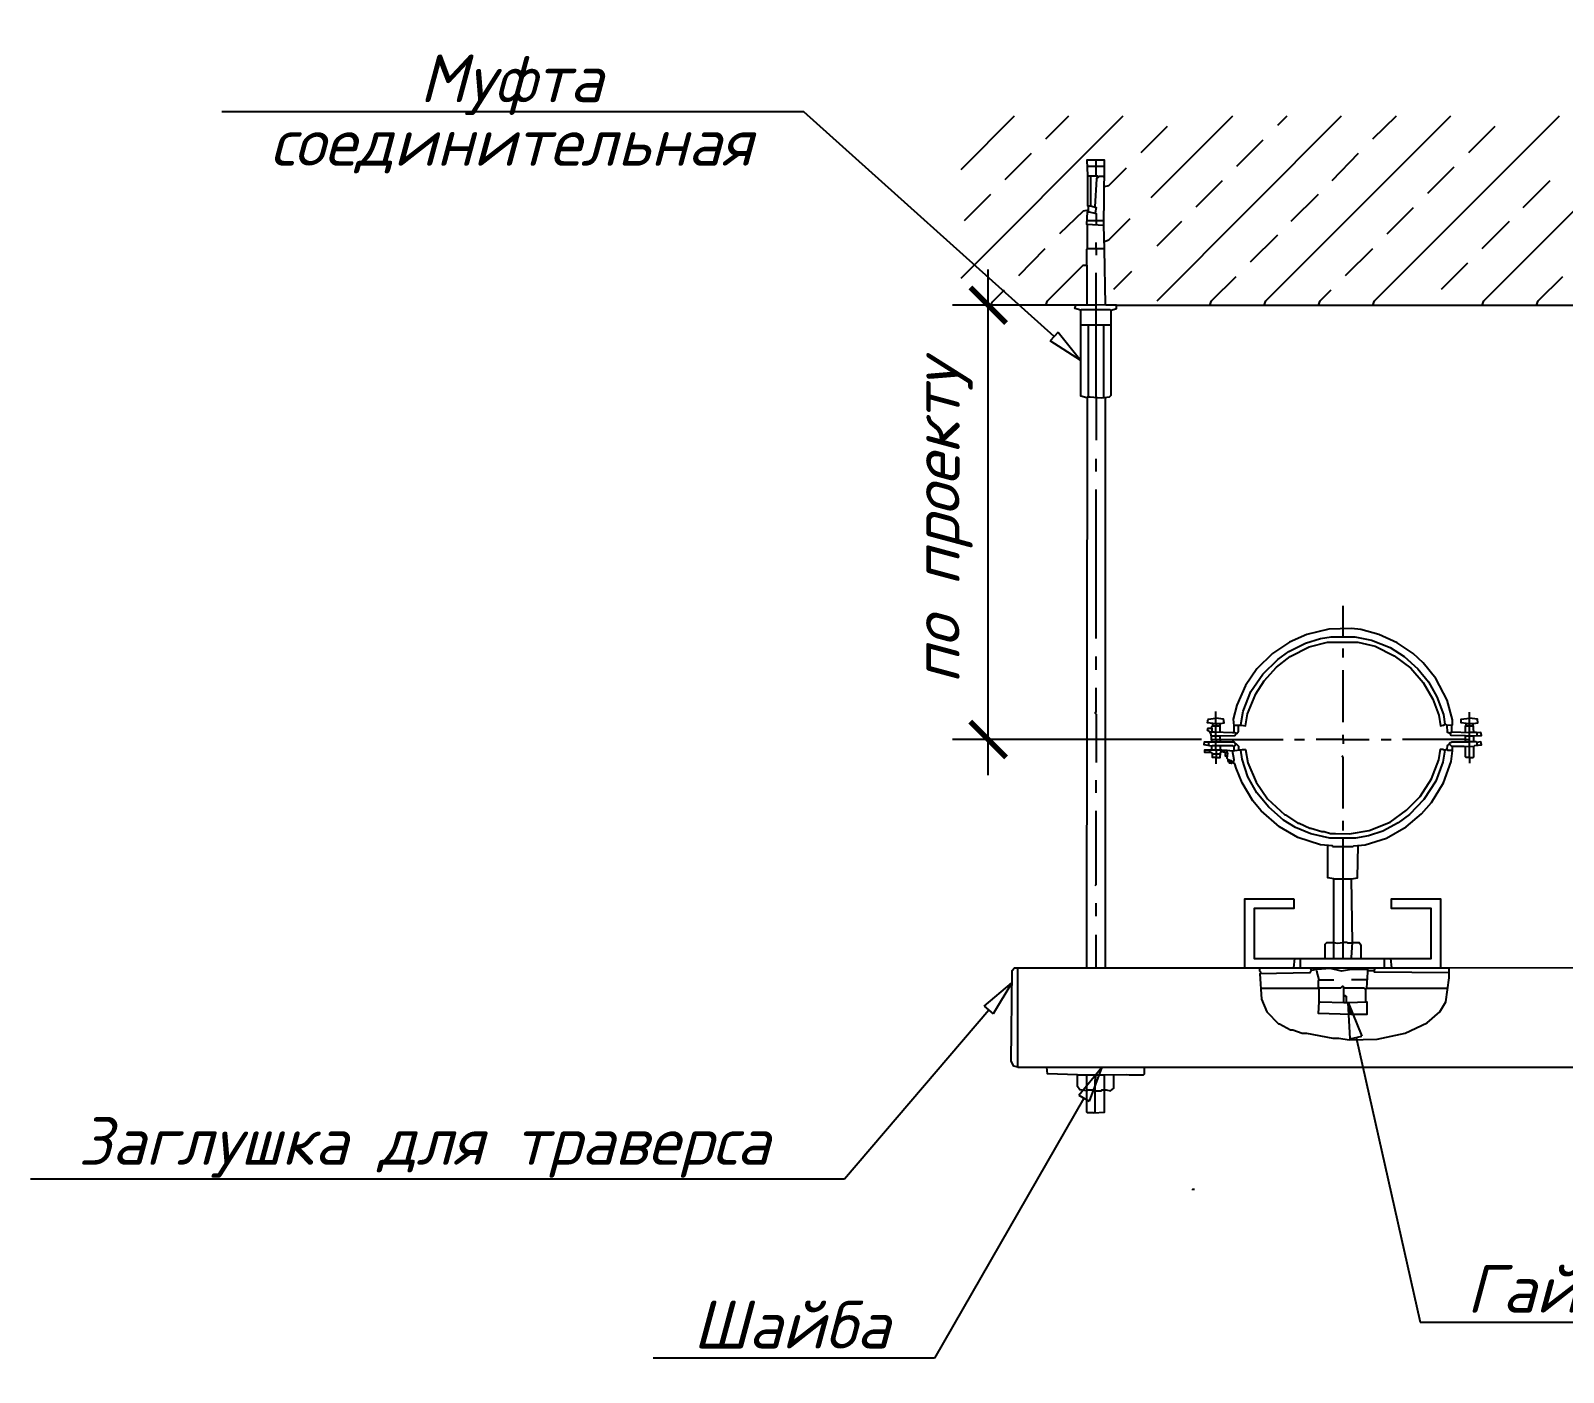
# Model space of a CAD drawing. Header units: millimetres. Extents: x -3689 to 2883575, y -702957 to -604547.
# Drawn here: x 2710470 to 2716896, y -696494 to -690867 of the extents above; entities that cross this region are included whole.
import ezdxf
from ezdxf import colors
from ezdxf.entities.mleader import LeaderData, LeaderLine
from ezdxf.math import Vec2, Vec3

# ---------------------------------------------------------------- set-up
doc = ezdxf.new("R2010")
doc.units = ezdxf.units.MM
doc.header["$PDMODE"] = 35
doc.layers.add('PFV', color=7, linetype='Continuous')
doc.layers.add('ВК-текст К1', color=7, linetype='Continuous', lineweight=25)
doc.layers.add('Размеры', color=82, linetype='Continuous', lineweight=9)
doc.styles.add('SPDS', font='isocpeui.ttf')
doc.dimstyles.new('м 100', dxfattribs={"dimscale": 100, "dimtxt": 2, "dimasz": 1.5, "dimexe": 1.5, "dimexo": 0.625, "dimtad": 1, "dimdec": 0, "dimrnd": 5, "dimtxsty": 'SPDS', "dimblk": 'ARCHTICK', "dimcen": 2.5, "dimdle": 1.5, "dimclrd": 256, "dimclre": 256, "dimclrt": 256, "dimadec": 0, "dimazin": 0, "dimtfac": 1, "dimtdec": 0, "dimtmove": 1, "dimatfit": 3, "dimldrblk": 'OPEN30', "dimfxl": 1, "dimarcsym": 0})

# ---------------------------------------------------------------- blocks, each defined once
blk = doc.blocks.new('_ARCHTICK')
at = {"color": 0, "linetype": 'ByBlock', "const_width": 0.15}
blk.add_lwpolyline([(-0.5, -0.5), (0.5, 0.5)], dxfattribs=at)
blk = doc.blocks.new('*D516')
at = {"layer": 'Defpoints', "color": 0, "transparency": 16777216}
for p in [(2714484.8, -692018.4), (2715000.8, -692018.4), (2715441.7, -693839.7)]:
    blk.add_point(p, dxfattribs=at)
at = {"layer": 'Размеры', "lineweight": -2, "transparency": 16777216}
for p, q in [((2714484.8, -693989.7), (2714484.8, -691868.4)), ((2714938.3, -692018.4), (2714334.8, -692018.4)), ((2715379.2, -693839.7), (2714334.8, -693839.7))]:
    blk.add_line(p, q, dxfattribs=at)
at = {"layer": 'Размеры', "lineweight": -2, "transparency": 16777216, "xscale": 150, "yscale": 150, "zscale": 150}
for p, rotation in [((2714484.8, -692018.4), 90), ((2714484.8, -693839.7), 270)]:
    blk.add_blockref('_ARCHTICK', p, dxfattribs=dict(at, rotation=rotation))
at = {"layer": 'Размеры', "transparency": 16777216, "insert": (2714292.3, -692929), "char_height": 200, "attachment_point": 5, "rotation": 90, "style": 'SPDS'}
blk.add_mtext('по проекту', dxfattribs=at)
blk = doc.blocks.new('_OPEN30')
at = {"color": 0, "linetype": 'ByBlock'}
for p, q in [((-1, 0.268), (0, 0)), ((0, 0), (-1, -0.268)), ((0, 0), (-1, 0))]:
    blk.add_line(p, q, dxfattribs=at)
blk = doc.blocks.new('_ClosedBlank')
at = {"color": 0, "linetype": 'ByBlock', "lineweight": -2}
for p, q in [((-1, 0.167), (0, 0)), ((-1, 0.167), (-1, -0.167)), ((0, 0), (-1, -0.167))]:
    blk.add_line(p, q, dxfattribs=at)

msp = doc.modelspace()

# ---------------------------------------------------------------- linework, layer by layer
msp.add_lwpolyline([(2715766.0085, -694507.6548), (2715766.0085, -694547.6548), (2715599.9557, -694547.6548), (2715599.9557, -694757.8659), (2716341.1461, -694757.8659), (2716341.1461, -694547.6548), (2716175.0933, -694547.6548), (2716175.0933, -694507.6548), (2716381.1461, -694507.6548), (2716381.1461, -694797.8659), (2715559.9557, -694797.8659), (2715559.9557, -694507.6548), (2715766.0085, -694507.6548)])
at = {"layer": 'PFV', "color": 0}
for points in [[(2715168.0594, -691566.4073, 0), (2715509.6964, -691224.7703, 0)], [(2715192.9704, -692000.5713, 0), (2715965.2124, -691224.7703, 0)], [(2715641.3694, -692018.3653, 0), (2715648.4864, -692000.5713, 0), (2716424.2874, -691224.7703, 0)], [(2715698.3094, -691263.9163, 0), (2715737.4544, -691224.7703, 0)], [(2716096.8854, -692018.3653, 0), (2716104.0024, -692000.5713, 0), (2716879.8034, -691224.7703, 0)], [(2716096.8854, -691320.8563, 0), (2716196.5294, -691224.7703, 0)], [(2716555.9604, -692018.3653, 0), (2716563.0774, -692000.5713, 0), (2717338.8784, -691224.7703, 0)], [(2715125.3554, -691377.7953, 0), (2715235.6754, -691267.4753, 0)], [(2715527.4904, -691434.7353, 0), (2715637.8104, -691324.4153, 0)], [(2716499.0204, -691377.7953, 0), (2716609.3414, -691267.4753, 0)], [(2715926.0674, -691495.2333, 0), (2716036.3874, -691381.3543, 0)], [(2714936.7434, -691477.4393, 0), (2714936.7434, -691406.2653, 0)], [(2714936.7434, -691434.7353, 0), (2714972.3304, -691434.7353, 0)], [(2714972.3304, -691520.1443, 0), (2714990.1234, -691516.5853, 0), (2715064.8574, -691441.8523, 0)], [(2716328.2024, -691548.6143, 0), (2716438.5224, -691438.2943, 0)], [(2714915.3904, -691601.9953, 0), (2714915.3904, -691477.4393, 0)], [(2714943.8604, -691480.9983, 0), (2714947.4194, -691480.9983, 0), (2714950.9784, -691477.4393, 0), (2714965.2124, -691477.4393, 0), (2714968.7714, -691480.9983, 0), (2714968.7714, -691477.4393, 0)], [(2715356.6724, -691605.5533, 0), (2715466.9924, -691495.2333, 0)], [(2716726.7784, -691609.1123, 0), (2716840.6574, -691495.2333, 0)], [(2715755.2484, -691666.0523, 0), (2715869.1274, -691552.1733, 0)], [(2716157.3834, -691719.4323, 0), (2716267.7044, -691609.1123, 0)], [(2714936.7434, -691662.4933, 0), (2714972.3304, -691662.4933, 0)], [(2714972.3304, -691751.4613, 0), (2714990.1234, -691744.3433, 0), (2715079.0914, -691655.3753, 0)], [(2715192.9704, -691769.2543, 0), (2715296.1734, -691666.0523, 0)], [(2716555.9604, -691779.9313, 0), (2716669.8394, -691666.0523, 0)], [(2714936.7434, -691779.9313, 0), (2714936.7434, -691755.0193, 0)], [(2714936.7434, -691779.9313, 0), (2714936.7434, -691808.4003, 0)], [(2715584.4304, -691836.8703, 0), (2715698.3094, -691722.9913, 0)], [(2715983.0064, -691893.8103, 0), (2716096.8854, -691779.9313, 0)], [(2716385.1414, -691950.7493, 0), (2716495.4624, -691840.4293, 0)], [(2714936.7434, -692018.3653, 0), (2714936.7434, -691883.1333, 0)], [(2715011.4764, -691950.7493, 0), (2715086.2094, -691876.0163, 0)], [(2715413.6114, -692018.3653, 0), (2715420.7284, -692000.5713, 0), (2715523.9314, -691897.3683, 0)], [(2716783.7184, -692018.3653, 0), (2716790.8354, -692000.5713, 0), (2716894.0384, -691897.3683, 0)], [(2715869.1274, -692018.3653, 0), (2715876.2444, -692000.5713, 0), (2715922.5084, -691954.3083, 0)], [(2714936.7434, -692036.1583, 0), (2714936.7434, -692018.3653, 0)], [(2714936.7434, -692096.6573, 0), (2714936.7434, -692036.1583, 0)], [(2715022.1524, -692018.3653, 0), (2714979.4474, -692018.3653, 0), (2714975.8894, -692014.8063, 0)], [(2714936.7434, -692406.2653, 0), (2714936.7434, -692096.6573, 0)], [(2714968.7714, -692402.7063, 0), (2714968.7714, -692100.2153, 0)], [(2714997.2414, -692100.2153, 0), (2715000.8004, -692096.6573, 0)], [(2714936.7434, -692406.2653, 0), (2714936.7434, -692584.2013, 0)], [(2714975.8894, -694797.0119, 0), (2714975.8894, -692406.2653, 0)], [(2714936.7434, -692715.8743, 0), (2714936.7434, -692662.4933, 0)], [(2714936.7434, -693103.7743, 0), (2714936.7434, -692790.6073, 0)], [(2714936.7434, -693028.3289, 0), (2714936.7434, -692974.9479, 0)], [(2714936.7434, -693416.2289, 0), (2714936.7434, -693103.0619, 0)], [(2715972.3304, -693373.8855, 0), (2715972.3304, -693279.2238, 0)], [(2715421.7965, -693849.6867, 0), (2715419.3052, -693817.3019, 0), (2715414.3233, -693807.3374, 0), (2715431.761, -693807.3374, 0), (2715508.985, -693809.8287, 0), (2715518.9495, -693809.8287, 0), (2715526.4227, -693814.8113, 0), (2715533.8959, -693804.8468, 0), (2715533.8959, -693779.9352, 0), (2715546.3517, -693779.9352, 0), (2715563.7894, -693782.4265, 0), (2715571.2626, -693732.6047, 0), (2715606.138, -693647.9068, 0), (2715641.0134, -693593.1031, 0), (2715693.3265, -693535.8074, 0), (2715750.6222, -693490.9675, 0), (2715830.3375, -693451.1102, 0), (2715907.5615, -693431.1812, 0), (2716034.608, -693431.1812, 0), (2716106.8501, -693448.6189, 0), (2716186.5654, -693488.4762, 0), (2716256.3162, -693540.7893, 0), (2716308.6293, -693600.5763, 0), (2716348.4866, -693670.3271, 0), (2716373.3982, -693737.5866, 0), (2716380.8714, -693782.4265, 0), (2716393.3265, -693779.9352, 0), (2716400.8004, -693774.9533, 0), (2716405.7823, -693779.9352, 0), (2716430.6932, -693777.4446, 0), (2716430.6932, -693757.5156, 0), (2716408.2736, -693675.309, 0), (2716360.9424, -693583.1386, 0), (2716308.6293, -693518.3697, 0), (2716266.2807, -693478.5124, 0), (2716199.0205, -693433.6725, 0), (2716121.7965, -693398.7971, 0), (2716047.0631, -693378.8681, 0), (2716007.2058, -693373.8855, 0), (2715912.5441, -693376.3768, 0), (2715820.373, -693398.7971, 0), (2715748.1309, -693431.1812, 0), (2715675.8888, -693478.5124, 0), (2715611.1206, -693543.2806, 0), (2715563.7894, -693613.0314, 0), (2715526.4227, -693695.238, 0), (2715511.4763, -693755.0243, 0), (2715513.9676, -693782.4265, 0), (2715513.9676, -693807.3374, 0)], [(2715972.3304, -693408.7609, 0), (2715972.3304, -693373.8855, 0)], [(2715543.8604, -693777.4446, 0), (2715553.8249, -693720.1489, 0), (2715586.209, -693637.943, 0), (2715636.0315, -693565.7009, 0), (2715698.3091, -693503.4233, 0), (2715745.6396, -693471.0385, 0), (2715815.3911, -693436.1631, 0), (2715877.6687, -693416.2348, 0), (2715922.5079, -693408.7609, 0), (2716022.1522, -693408.7609, 0), (2716091.903, -693423.708, 0), (2716169.1277, -693453.6008, 0), (2716228.914, -693490.9675, 0), (2716286.209, -693543.2806, 0), (2716331.0489, -693598.085, 0), (2716365.9243, -693660.3626, 0), (2716393.3265, -693735.096, 0), (2716398.3091, -693774.9533, 0)], [(2714936.7434, -693547.9019, 0), (2714936.7434, -693490.9619, 0)], [(2715972.3304, -693495.9501, 0), (2715972.3304, -693458.5834, 0)], [(2715972.3304, -693767.4801, 0), (2715972.3304, -693548.2632, 0)], [(2714936.7434, -693725.8379, 0), (2714936.7434, -693622.6349, 0)], [(2714936.7434, -693725.8379, 0), (2714933.1844, -693725.8379, 0), (2714933.1844, -693729.3959, 0), (2714936.7434, -693732.9549, 0), (2714936.7434, -693935.8019, 0)], [(2715426.7784, -693772.462, 0), (2715404.3588, -693769.9714, 0), (2715406.8501, -693755.0243, 0), (2715439.2342, -693750.0424, 0)], [(2715426.7784, -693782.4265, 0), (2715426.7784, -693772.462, 0), (2715441.7255, -693772.462, 0)], [(2715439.2342, -693809.8287, 0), (2715439.2342, -693782.4265, 0), (2715441.7255, -693779.9352, 0), (2715441.7255, -693772.462, 0), (2715439.2342, -693769.9714, 0), (2715439.2342, -693722.6402, 0)], [(2715456.6719, -693809.8287, 0), (2715456.6719, -693772.462, 0), (2715474.1096, -693769.9714, 0), (2715471.6183, -693755.0243, 0), (2715439.2342, -693750.0424, 0)], [(2715441.7255, -693772.462, 0), (2715456.6719, -693772.462, 0)], [(2716487.9889, -693772.462, 0), (2716468.0599, -693769.9714, 0), (2716468.0599, -693755.0243, 0), (2716502.9353, -693750.0424, 0)], [(2716485.4976, -693809.8287, 0), (2716485.4976, -693782.4265, 0), (2716487.9889, -693779.9352, 0), (2716487.9889, -693772.462, 0), (2716502.9353, -693772.462, 0)], [(2716502.9353, -693869.615, 0), (2716502.9353, -693725.1315, 0)], [(2716520.373, -693809.8287, 0), (2716517.8817, -693772.462, 0), (2716537.8107, -693769.9714, 0), (2716535.3194, -693755.0243, 0), (2716502.9353, -693750.0424, 0)], [(2716502.9353, -693772.462, 0), (2716517.8817, -693772.462, 0)], [(2715414.3233, -693807.3374, 0), (2715404.3588, -693802.3555, 0), (2715406.8501, -693792.391, 0), (2715421.7965, -693792.391, 0), (2715421.7965, -693804.8468, 0)], [(2715421.7965, -693792.391, 0), (2715421.7965, -693784.9178, 0), (2715424.2878, -693782.4265, 0), (2715439.2342, -693782.4265, 0)], [(2715421.7965, -693824.7751, 0), (2715439.2342, -693824.7751, 0)], [(2715439.2342, -693782.4265, 0), (2715456.6719, -693782.4265, 0)], [(2715439.2342, -693849.6867, 0), (2715441.7255, -693847.1954, 0), (2715441.7255, -693839.7222, 0), (2715439.2342, -693837.2309, 0), (2715439.2342, -693809.8287, 0)], [(2715439.2342, -693824.7751, 0), (2715456.6719, -693824.7751, 0)], [(2715459.1632, -693849.6867, 0), (2715456.6719, -693824.7751, 0), (2715518.9495, -693822.2845, 0), (2715523.9314, -693814.8113, 0)], [(2715513.9676, -693807.3374, 0), (2715516.4582, -693809.8287, 0)], [(2715516.4582, -693782.4265, 0), (2715518.9495, -693779.9352, 0), (2715533.8959, -693779.9352, 0)], [(2715523.9314, -693814.8113, 0), (2715521.4408, -693812.32, 0)], [(2715543.8604, -693777.4446, 0), (2715543.8604, -693779.9352, 0)], [(2715972.3304, -693839.7222, 0), (2715972.3304, -693819.7932, 0)], [(2716398.3091, -693774.9533, 0), (2716400.8004, -693777.4446, 0)], [(2716420.7287, -693814.8113, 0), (2716410.7642, -693809.8287, 0), (2716408.2736, -693779.9352, 0)], [(2716420.7287, -693814.8113, 0), (2716418.2381, -693812.32, 0), (2716420.7287, -693809.8287, 0), (2716423.22, -693809.8287, 0)], [(2716485.4976, -693824.7751, 0), (2716425.7113, -693822.2845, 0), (2716420.7287, -693814.8113, 0), (2716430.6932, -693807.3374, 0), (2716502.9353, -693809.8287, 0)], [(2716428.2019, -693807.3374, 0), (2716428.2019, -693779.9352, 0)], [(2716485.4976, -693849.6867, 0), (2716485.4976, -693824.7751, 0), (2716502.9353, -693824.7751, 0)], [(2716487.9889, -693782.4265, 0), (2716502.9353, -693782.4265, 0)], [(2716502.9353, -693782.4265, 0), (2716517.8817, -693782.4265, 0)], [(2716532.8288, -693812.32, 0), (2716530.3375, -693809.8287, 0), (2716502.9353, -693809.8287, 0)], [(2716502.9353, -693824.7751, 0), (2716520.373, -693824.7751, 0)], [(2716520.373, -693849.6867, 0), (2716520.373, -693824.7751, 0), (2716552.7571, -693822.2845, 0), (2716550.2665, -693809.8287, 0), (2716532.8288, -693812.32, 0), (2716532.8288, -693824.7751, 0)], [(2715421.7965, -693867.1244, 0), (2715389.4124, -693862.1418, 0), (2715391.903, -693849.6867, 0), (2715516.4582, -693849.6867, 0), (2715521.4408, -693857.1599, 0)], [(2715439.2342, -693914.4549, 0), (2715456.6719, -693914.4549, 0), (2715459.1632, -693897.0172, 0), (2715464.1451, -693884.5621, 0), (2715391.903, -693884.5621, 0), (2715391.903, -693892.0353, 0), (2715416.8146, -693892.0353, 0), (2715426.7784, -693899.5085, 0), (2715456.6719, -693899.5085, 0)], [(2715409.3407, -693864.6331, 0), (2715409.3407, -693849.6867, 0)], [(2715414.3233, -693889.544, 0), (2715414.3233, -693887.0527, 0), (2715416.8146, -693884.5621, 0), (2715414.3233, -693884.5621, 0)], [(2715421.7965, -693839.7222, 0), (2715441.7255, -693839.7222, 0)], [(2715421.7965, -693882.0708, 0), (2715421.7965, -693867.1244, 0), (2715424.2878, -693864.6331, 0), (2715454.1806, -693864.6331, 0), (2715456.6719, -693867.1244, 0), (2715456.6719, -693882.0708, 0)], [(2715439.2342, -693914.4549, 0), (2715424.2878, -693914.4549, 0), (2715424.2878, -693899.5085, 0)], [(2715439.2342, -693864.6331, 0), (2715439.2342, -693849.6867, 0)], [(2715439.2342, -693882.0708, 0), (2715439.2342, -693864.6331, 0)], [(2715439.2342, -693914.4549, 0), (2715441.7255, -693911.9643, 0), (2715441.7255, -693899.5085, 0)], [(2715441.7255, -693839.7222, 0), (2715459.1632, -693839.7222, 0)], [(2715441.7255, -693899.5085, 0), (2715441.7255, -693882.0708, 0)], [(2715456.6719, -693867.1244, 0), (2715459.1632, -693864.6331, 0), (2715508.985, -693864.6331, 0), (2715511.4763, -693867.1244, 0), (2715513.9676, -693867.1244, 0)], [(2715459.1632, -693839.7222, 0), (2715511.4763, -693839.7222, 0)], [(2715464.1451, -693884.5621, 0), (2715469.1277, -693884.5621, 0)], [(2715464.1451, -693889.544, 0), (2715469.1277, -693889.544, 0)], [(2715927.4905, -694288.1205, 0), (2715927.4905, -694285.6292, 0), (2715877.6687, -694280.6473, 0), (2715783.0063, -694250.7538, 0), (2715705.7823, -694205.9139, 0), (2715628.5583, -694138.6544, 0), (2715593.6829, -694096.3058, 0), (2715548.843, -694021.5724, 0), (2715523.9314, -693959.2948, 0), (2715518.9495, -693941.8571, 0), (2715504.0031, -693934.3839, 0), (2715504.0031, -693929.402, 0), (2715494.0386, -693926.9107, 0), (2715486.5654, -693919.4375, 0), (2715489.056, -693897.0172, 0), (2715471.6183, -693892.0353, 0), (2715469.1277, -693884.5621, 0), (2715486.5654, -693884.5621, 0), (2715508.985, -693887.0527, 0), (2715548.843, -693882.0708, 0), (2715563.7894, -693882.0708, 0), (2715573.7539, -693936.8752, 0), (2715608.6293, -694019.0818, 0), (2715655.9605, -694088.8326, 0), (2715728.2019, -694156.0921, 0), (2715730.6932, -694156.0921, 0), (2715783.0063, -694190.9675, 0), (2715787.9889, -694190.9675, 0), (2715832.8288, -694210.8965, 0), (2715837.8107, -694210.8965, 0), (2715882.6506, -694225.8429, 0), (2715892.6151, -694225.8429, 0), (2715920.0173, -694233.3161, 0), (2715939.9463, -694233.3161, 0), (2715999.7326, -694235.8074, 0), (2716081.9385, -694220.861, 0), (2716169.1277, -694185.9856, 0), (2716238.8785, -694136.1631, 0), (2716296.1735, -694078.8681, 0), (2716343.5047, -694004.1347, 0), (2716373.3982, -693924.4194, 0), (2716380.8714, -693879.5795, 0), (2716390.8359, -693879.5795, 0), (2716398.3091, -693884.5621, 0), (2716390.8359, -693934.3839, 0), (2716360.9424, -694014.0992, 0), (2716311.1206, -694091.3232, 0), (2716251.3336, -694153.6008, 0), (2716204.0031, -694188.4762, 0), (2716139.2342, -694223.3516, 0), (2716079.4479, -694243.2806, 0), (2716024.6435, -694253.2451, 0), (2715917.526, -694253.2451, 0), (2715837.8107, -694235.8074, 0), (2715773.0418, -694208.4052, 0), (2715723.22, -694178.5124, 0), (2715660.9424, -694123.708, 0), (2715611.1206, -694063.921, 0), (2715573.7539, -693996.6615, 0), (2715548.843, -693921.9281, 0), (2715543.8604, -693884.5621, 0)], [(2715479.0922, -693897.0172, 0), (2715479.0922, -693894.5266, 0), (2715481.5828, -693892.0353, 0), (2715486.5654, -693892.0353, 0), (2715486.5654, -693887.0527, 0)], [(2715486.5654, -693911.9643, 0), (2715484.0741, -693911.9643, 0), (2715481.5828, -693909.473, 0), (2715479.0922, -693909.473, 0), (2715479.0922, -693897.0172, 0)], [(2715484.0741, -693897.0172, 0), (2715484.0741, -693892.0353, 0)], [(2715508.985, -693887.0527, 0), (2715508.985, -693884.5621, 0)], [(2715511.4763, -693936.8752, 0), (2715516.4582, -693924.4194, 0), (2715508.985, -693887.0527, 0)], [(2715511.4763, -693849.6867, 0), (2715511.4763, -693839.7222, 0), (2715720.7287, -693839.7222, 0)], [(2715516.4582, -693884.5621, 0), (2715516.4582, -693867.1244, 0), (2715523.9314, -693857.1599, 0), (2715533.8959, -693867.1244, 0), (2715533.8959, -693884.5621, 0)], [(2715518.9495, -693862.1418, 0), (2715521.4408, -693862.1418, 0), (2715523.9314, -693859.6505, 0), (2715521.4408, -693857.1599, 0)], [(2715768.0599, -693839.7222, 0), (2715810.4085, -693839.7222, 0)], [(2715972.3304, -693839.7222, 0), (2715860.231, -693839.7222, 0)], [(2715972.3304, -693839.7222, 0), (2716081.9385, -693839.7222, 0)], [(2715972.3304, -693839.7222, 0), (2715972.3304, -693857.1599, 0)], [(2716017.1094, -694288.1242, 0), (2716017.1703, -694285.6292, 0), (2716064.5008, -694280.6473, 0), (2716154.1806, -694253.2451, 0), (2716236.3872, -694205.9139, 0), (2716301.1561, -694151.1102, 0), (2716343.5047, -694103.779, 0), (2716393.3265, -694021.5724, 0), (2716425.7113, -693931.8926, 0), (2716430.6932, -693887.0527, 0), (2716430.6932, -693867.1244, 0), (2716480.5157, -693867.1244, 0), (2716520.373, -693869.615, 0), (2716525.3549, -693864.6331, 0), (2716552.7571, -693862.1418, 0), (2716550.2665, -693849.6867, 0), (2716532.8288, -693852.1773, 0), (2716532.8288, -693864.6331, 0)], [(2716131.761, -693839.7222, 0), (2716174.1096, -693839.7222, 0)], [(2716485.4976, -693839.7222, 0), (2716221.4408, -693839.7222, 0)], [(2716398.3091, -693884.5621, 0), (2716395.8178, -693884.5621, 0)], [(2716398.3091, -693884.5621, 0), (2716400.8004, -693884.5621, 0), (2716403.291, -693882.0708, 0), (2716408.2736, -693882.0708, 0), (2716410.7642, -693884.5621, 0), (2716428.2019, -693884.5621, 0)], [(2716408.2736, -693882.0708, 0), (2716410.7642, -693864.6331, 0), (2716418.2381, -693859.6505, 0), (2716428.2019, -693869.615, 0)], [(2716408.2736, -693882.0708, 0), (2716408.2736, -693884.5621, 0)], [(2716418.2381, -693859.6505, 0), (2716418.2381, -693854.6686, 0), (2716420.7287, -693852.1773, 0), (2716425.7113, -693852.1773, 0), (2716428.2019, -693849.6867, 0), (2716502.9353, -693849.6867, 0)], [(2716418.2381, -693859.6505, 0), (2716418.2381, -693862.1418, 0)], [(2716485.4976, -693839.7222, 0), (2716502.9353, -693839.7222, 0)], [(2716502.9353, -693914.4549, 0), (2716487.9889, -693914.4549, 0), (2716485.4976, -693911.9643, 0), (2716485.4976, -693869.615, 0)], [(2716532.8288, -693852.1773, 0), (2716530.3375, -693849.6867, 0), (2716502.9353, -693849.6867, 0)], [(2716502.9353, -693914.4549, 0), (2716502.9353, -693869.615, 0)], [(2716502.9353, -693914.4549, 0), (2716517.8817, -693914.4549, 0), (2716520.373, -693911.9643, 0), (2716520.373, -693869.615, 0)], [(2715439.2342, -693914.4549, 0), (2715439.2342, -693941.8571, 0)], [(2715441.7255, -693914.4549, 0), (2715439.2342, -693914.4549, 0)], [(2715486.5654, -693911.9643, 0), (2715484.0741, -693909.473, 0)], [(2715496.5299, -693934.3839, 0), (2715494.0386, -693934.3839, 0), (2715491.5473, -693931.8926, 0), (2715491.5473, -693929.402, 0), (2715489.056, -693926.9107, 0), (2715489.056, -693929.402, 0), (2715491.5473, -693929.402, 0)], [(2715496.5299, -693934.3839, 0), (2715494.0386, -693931.8926, 0), (2715491.5473, -693929.402, 0)], [(2715496.5299, -693929.402, 0), (2715496.5299, -693926.9107, 0), (2715494.0386, -693926.9107, 0)], [(2715501.5118, -693939.3665, 0), (2715496.5299, -693939.3665, 0), (2715496.5299, -693934.3839, 0), (2715499.0205, -693931.8926, 0), (2715499.0205, -693929.402, 0)], [(2715501.5118, -693939.3665, 0), (2715501.5118, -693936.8752, 0), (2715504.0031, -693939.3665, 0), (2715506.4937, -693939.3665, 0), (2715506.4937, -693936.8752, 0)], [(2715506.4937, -693936.8752, 0), (2715506.4937, -693934.3839, 0), (2715504.0031, -693934.3839, 0)], [(2715972.3304, -694128.6899, 0), (2715972.3304, -693914.4549, 0), (2715969.8391, -693911.9643, 0), (2715969.8391, -693909.473, 0), (2715972.3304, -693906.9817, 0)], [(2716502.9353, -693914.4549, 0), (2716502.9353, -693939.3665, 0)], [(2714936.7434, -694063.9159, 0), (2714936.7434, -694010.5349, 0)], [(2714933.1844, -694451.8159, 0), (2714936.7434, -694448.2579, 0), (2714936.7434, -694138.6489, 0)], [(2715972.3304, -694220.861, 0), (2715972.3304, -694181.003, 0)], [(2715933.1844, -694423.3469, 0), (2715908.2734, -694419.7879, 0), (2715908.2734, -694279.8797, 0)], [(2715972.3304, -694757.8659, 0), (2715972.3304, -694256.0869, 0)], [(2716011.4764, -694690.2509, 0), (2716007.9174, -694423.3469, 0), (2716032.8284, -694419.7879, 0), (2716036.1485, -694283.6725, 0)], [(2715927.4905, -694288.1205, 0), (2715972.3304, -694288.1205, 0)], [(2715972.3304, -694288.1205, 0), (2716014.679, -694288.1205, 0)], [(2715933.1844, -694690.2509, 0), (2715933.1844, -694423.3469, 0), (2715972.3304, -694423.3469, 0)], [(2715972.3304, -694423.3469, 0), (2716007.9174, -694423.3469, 0)], [(2714936.7434, -694579.9299, 0), (2714936.7434, -694526.5489, 0)], [(2714936.7434, -694797.0119, 0), (2714936.7434, -694658.2219, 0)], [(2715897.5974, -694754.3069, 0), (2715897.5974, -694697.3679, 0), (2715904.7144, -694690.2509, 0), (2715933.1844, -694690.2509, 0), (2715947.4194, -694693.8089, 0), (2715972.3304, -694690.2509, 0)], [(2715933.1844, -694754.3069, 0), (2715933.1844, -694690.2509, 0)], [(2716007.9174, -694693.8089, 0), (2715993.6824, -694693.8089, 0), (2715990.1234, -694690.2509, 0), (2715972.3304, -694690.2509, 0)], [(2716007.9174, -694754.3069, 0), (2716011.4764, -694690.2509, 0), (2716039.9464, -694690.2509, 0), (2716047.0634, -694700.9269, 0), (2716047.0634, -694754.3069, 0)], [(2715627.1344, -694818.3639, 0), (2715627.1344, -694814.8059, 0), (2715623.5754, -694811.2469, 0), (2715623.5754, -694797.0119, 0)], [(2715765.9244, -694797.0119, 0), (2715769.4834, -694757.8659, 0), (2716171.6184, -694757.8659, 0), (2716175.1774, -694797.0119, 0)], [(2715794.3944, -694797.0119, 0), (2715794.3944, -694757.8659, 0)], [(2716071.9744, -694882.4209, 0), (2716075.5334, -694814.8059, 0), (2716075.5334, -694804.1299, 0), (2716007.9174, -694804.1299, 0), (2715965.2124, -694811.2469, 0), (2715918.9494, -694800.5709, 0), (2715862.0104, -694804.1299, 0), (2715840.6574, -694807.6879, 0)], [(2716417.1704, -694818.3639, 0), (2716104.0024, -694814.8059, 0), (2716104.0024, -694804.1299, 0), (2716111.1204, -694797.0119, 0), (2716417.1704, -694797.0119, 0)], [(2716146.7074, -694797.0119, 0), (2716146.7074, -694757.8659, 0)], [(2715840.6574, -694807.6879, 0), (2715837.0994, -694804.1299, 0)], [(2715872.6864, -694846.8339, 0), (2715862.0104, -694811.2469, 0), (2715862.0104, -694814.8059, 0)], [(2715872.6864, -694846.8339, 0), (2715869.1274, -694843.2749, 0)], [(2715872.6864, -694939.3609, 0), (2715872.6864, -694882.4209, 0), (2715869.1274, -694878.8629, 0), (2715869.1274, -694850.3929, 0), (2715872.6864, -694846.8339, 0), (2715933.1844, -694846.8339, 0)], [(2716071.9744, -694846.8339, 0), (2716007.9174, -694846.8339, 0)], [(2716079.0914, -694807.6879, 0), (2716100.4444, -694807.6879, 0)], [(2716100.4444, -694807.6879, 0), (2716104.0024, -694811.2469, 0)], [(2715627.1344, -694882.4209, 0), (2715872.6864, -694882.4209, 0)], [(2715975.8894, -694882.4209, 0), (2715972.3304, -694878.8629, 0)], [(2716068.4154, -694885.9799, 0), (2716064.8574, -694885.9799, 0), (2716061.2984, -694882.4209, 0), (2715975.8894, -694882.4209, 0)], [(2716068.4154, -694885.9799, 0), (2716064.8574, -694882.4209, 0)], [(2715075.5334, -695213.3819, 0), (2715075.5334, -695213.3819, 0), (2715075.5334, -695213.3819, 0), (2715139.5904, -695213.3819, 0)], [(2715075.5334, -695213.3819, 0), (2715075.5334, -695213.3819, 0)], [(2715342.4374, -695729.3959, 0), (2715342.4374, -695725.8379, 0), (2715349.5544, -695725.8379, 0)]]:
    msp.add_polyline3d(points, dxfattribs=at)

# ---------------------------------------------------------------- dimensions: what is measured, and where the dimension line sits
at = {"layer": 'Размеры'}
dim = msp.add_linear_dim(base=(2714484.7926, -692018.3653), p1=(2715441.7255, -693839.7222), p2=(2715000.7999, -692018.3653), angle=90, text='по проекту', dimstyle='м 100', dxfattribs=at)
dim.commit()
dim.dimension.update_dxf_attribs({"geometry": '*D516', "text_midpoint": (2714292.2926, -692929.0438)})

# ---------------------------------------------------------------- leaders
at = {"layer": 'ВК-текст К1'}
ml = msp.add_multileader_mtext('Standard', dxfattribs=at)
ml.set_content('Заглушка для траверса ', color=256, style='SPDS')
ml.set_leader_properties(color=256, linetype='ByLayer', lineweight=-1)
ml.set_arrow_properties(name='CLOSEDBLANK')
ml.build(insert=Vec2(0, 0))
ml.multileader.update_dxf_attribs({"text_left_attachment_type": 6, "text_right_attachment_type": 6, "dogleg_length": 150, "arrow_head_size": 150})
ctx = ml.context
ctx.base_point, ctx.char_height, ctx.arrow_head_size, ctx.landing_gap_size, ctx.plane_origin = Vec3(2710506.1555, -695683.1482), 200, 150, 50, Vec3(2702751.8841, -692698.7111)
ctx.left_attachment, ctx.right_attachment, ctx.text_align_type = 6, 6, 1
notes = []
notes.append((ctx, [(1, (1, 1, 0), (2713882.3676, -695683.1482), (-1, 0), 150, [(0, [(2714583.9388, -694860.2868)], 0, [])])]))
ctx.mtext.insert, ctx.mtext.rotation, ctx.mtext.alignment, ctx.mtext.line_spacing_factor, ctx.mtext.line_spacing_style, ctx.mtext.flow_direction = Vec3(2712119.2616, -695423.1482), 6.283185307, 2, 0.8, 2, 5
ctx.mtext.has_bg_fill, ctx.mtext.bg_color, ctx.mtext.bg_scale_factor, ctx.mtext.bg_transparency, ctx.mtext.use_window_bg_color = 1, -1027028792, 1.5, 0, 1
ml = msp.add_multileader_mtext('Standard', dxfattribs=at)
ml.set_content('Гайка', color=256, style='SPDS')
ml.set_leader_properties(color=256, linetype='ByLayer', lineweight=-1)
ml.set_arrow_properties(name='CLOSEDBLANK')
ml.build(insert=Vec2(0, 0))
ml.multileader.update_dxf_attribs({"text_left_attachment_type": 6, "text_right_attachment_type": 6, "dogleg_length": 150, "arrow_head_size": 150})
ctx = ml.context
ctx.base_point, ctx.char_height, ctx.arrow_head_size, ctx.landing_gap_size, ctx.plane_origin = Vec3(2716445.271, -696283.2608), 200, 150, 50, Vec3(2697345.9897, -694735.4818)
ctx.left_attachment, ctx.right_attachment, ctx.text_align_type = 6, 6, 1
notes.append((ctx, [(0, (1, 1, 0), (2716295.271, -696283.2608), (1, 0), 150, [(0, [(2715993.6824, -694942.9199)], 0, [])])]))
ctx.mtext.insert, ctx.mtext.rotation, ctx.mtext.alignment, ctx.mtext.line_spacing_factor, ctx.mtext.line_spacing_style, ctx.mtext.flow_direction = Vec3(2716863.9074, -696043.2608), 6.283185307, 2, 0.8, 2, 5
ctx.mtext.has_bg_fill, ctx.mtext.bg_color, ctx.mtext.bg_scale_factor, ctx.mtext.bg_transparency, ctx.mtext.use_window_bg_color = 1, -1027028792, 1.5, 0, 1
for ctx, leaders in notes:
    for number, flags, end, landing, length, lines in leaders:
        leader = LeaderData()
        leader.index, (leader.has_last_leader_line, leader.has_dogleg_vector, leader.attachment_direction) = number, flags
        leader.last_leader_point, leader.dogleg_vector, leader.dogleg_length = Vec3(end), Vec3(landing), length
        for number, points, colour, breaks in lines:
            line = LeaderLine()
            line.index, line.vertices, line.color, line.breaks = number, Vec3.list(points), colors.encode_raw_color(colour), breaks
            leader.lines.append(line)
        ctx.leaders.append(leader)

# ---------------------------------------------------------------- next in the draw order: linework, layer by layer
at = {"layer": 'PFV', "color": 0}
for points in [[(2715975.8894, -694939.3609, 0), (2715975.8894, -694878.8629, 0), (2715972.3304, -694875.3039, 0), (2715968.7714, -694875.3039, 0), (2715965.2124, -694878.8629, 0), (2715961.6544, -694882.4209, 0), (2715872.6864, -694882.4209, 0)], [(2715986.5654, -694939.3609, 0), (2715986.5654, -694918.0089, 0), (2715983.0064, -694914.4499, 0), (2715979.4474, -694914.4499, 0), (2715983.0064, -694918.0089, 0)], [(2716068.4154, -694939.3609, 0), (2716068.4154, -694885.9799, 0), (2716071.9744, -694882.4209, 0), (2716410.0524, -694882.4209, 0)], [(2716004.3584, -694992.7419, 0), (2715869.1274, -694989.1829, 0), (2715872.6864, -694939.3609, 0), (2715876.2444, -694939.3609, 0), (2715975.8894, -694942.9199, 0), (2715993.6824, -694942.9199, 0)], [(2716005.162, -694992.7419, 0), (2716004.3584, -694989.1829, 0), (2715993.6824, -694942.9199, 0), (2716071.9744, -694939.3609, 0), (2716071.9744, -694992.7419, 0), (2716007.9174, -694992.7419, 0)], [(2716007.9174, -694992.7419, 0), (2716004.3584, -694992.7419, 0)], [(2715075.5334, -695245.4109, 0), (2715136.0314, -695245.4109, 0), (2715139.5904, -695241.8519, 0), (2715139.5904, -695213.3819, 0), (2719171.6184, -695213.3819, 0)]]:
    msp.add_polyline3d(points, dxfattribs=at)

# ---------------------------------------------------------------- next in the draw order: leaders
at = {"layer": 'ВК-текст К1'}
ml = msp.add_multileader_mtext('Standard', dxfattribs=at)
ml.set_content('Муфта \\Pсоединительная', color=256, style='SPDS')
ml.set_leader_properties(color=256, linetype='ByLayer', lineweight=-1)
ml.set_arrow_properties(name='CLOSEDBLANK')
ml.build(insert=Vec2(0, 0))
ml.multileader.update_dxf_attribs({"text_left_attachment_type": 6, "text_right_attachment_type": 6, "dogleg_length": 150, "arrow_head_size": 150})
ctx = ml.context
ctx.base_point, ctx.char_height, ctx.arrow_head_size, ctx.landing_gap_size, ctx.plane_origin = Vec3(2711407.7937, -691206.9062), 200, 150, 50, Vec3(2694265.4261, -690534.5939)
ctx.left_attachment, ctx.right_attachment, ctx.text_align_type = 6, 6, 1
notes = []
notes.append((ctx, [(1, (1, 1, 0), (2713712.3391, -691206.9062), (-1, 0), 150, [(0, [(2714872.6864, -692249.6818)], 0, [])])]))
ctx.mtext.insert, ctx.mtext.rotation, ctx.mtext.alignment, ctx.mtext.line_spacing_factor, ctx.mtext.line_spacing_style, ctx.mtext.flow_direction = Vec3(2712485.0664, -690966.9062), 6.283185307, 2, 0.8, 2, 5
ctx.mtext.has_bg_fill, ctx.mtext.bg_color, ctx.mtext.bg_scale_factor, ctx.mtext.bg_transparency, ctx.mtext.use_window_bg_color = 1, -1027028792, 1.5, 0, 1
ml = msp.add_multileader_mtext('Standard', dxfattribs=at)
ml.set_content('Шайба ', color=256, style='SPDS')
ml.set_leader_properties(color=256, linetype='ByLayer', lineweight=-1)
ml.set_arrow_properties(name='CLOSEDBLANK')
ml.build(insert=Vec2(0, 0))
ml.multileader.update_dxf_attribs({"text_left_attachment_type": 6, "text_right_attachment_type": 6, "dogleg_length": 150, "arrow_head_size": 150})
ctx = ml.context
ctx.base_point, ctx.char_height, ctx.arrow_head_size, ctx.landing_gap_size, ctx.plane_origin = Vec3(2713210.0355, -696433.5736), 200, 150, 50, Vec3(2703128.7944, -693051.8063)
ctx.left_attachment, ctx.right_attachment, ctx.text_align_type = 6, 6, 1
notes.append((ctx, [(1, (1, 1, 0), (2714259.2779, -696433.5736), (-1, 0), 150, [(0, [(2714960.8491, -695213.3819)], 0, [])])]))
ctx.mtext.insert, ctx.mtext.rotation, ctx.mtext.alignment, ctx.mtext.line_spacing_factor, ctx.mtext.line_spacing_style, ctx.mtext.flow_direction = Vec3(2713659.6567, -696193.5736), 6.283185307, 2, 0.8, 2, 5
ctx.mtext.has_bg_fill, ctx.mtext.bg_color, ctx.mtext.bg_scale_factor, ctx.mtext.bg_transparency, ctx.mtext.use_window_bg_color = 1, -1027028792, 1.5, 0, 1
for ctx, leaders in notes:
    for number, flags, end, landing, length, lines in leaders:
        leader = LeaderData()
        leader.index, (leader.has_last_leader_line, leader.has_dogleg_vector, leader.attachment_direction) = number, flags
        leader.last_leader_point, leader.dogleg_vector, leader.dogleg_length = Vec3(end), Vec3(landing), length
        for number, points, colour, breaks in lines:
            line = LeaderLine()
            line.index, line.vertices, line.color, line.breaks = number, Vec3.list(points), colors.encode_raw_color(colour), breaks
            leader.lines.append(line)
        ctx.leaders.append(leader)

# ---------------------------------------------------------------- next in the draw order: linework, layer by layer
at = {"layer": 'PFV', "color": 0}
for points in [[(2714370.9064, -691904.4863, 0), (2715050.6224, -691224.7703, 0)], [(2714370.9064, -691448.9703, 0), (2714595.1064, -691224.7703, 0)], [(2714726.7784, -691320.8563, 0), (2714822.8644, -691224.7703, 0)], [(2714555.9604, -691491.6743, 0), (2714666.2804, -691381.3543, 0)], [(2714968.7714, -691683.8453, 0), (2714972.3304, -691434.7353, 0), (2714972.3304, -691409.8243, 0), (2714897.5974, -691409.8243, 0), (2714901.1554, -691473.8813, 0), (2714901.1554, -691484.5573, 0), (2714901.1554, -691601.9953, 0), (2714915.3904, -691601.9953, 0), (2714936.7434, -691609.1123, 0), (2714933.1844, -691630.4643, 0)], [(2714897.5974, -691434.7353, 0), (2714936.7434, -691434.7353, 0)], [(2714933.1844, -691605.5533, 0), (2714940.3014, -691488.1163, 0), (2714943.8604, -691477.4393, 0), (2714904.7144, -691477.4393, 0)], [(2714385.1414, -691662.4933, 0), (2714495.4624, -691552.1733, 0)], [(2714904.7144, -691619.7883, 0), (2714883.3624, -691623.3473, 0), (2714783.7184, -691719.4323, 0)], [(2714872.6864, -692039.7173, 0), (2714847.7754, -692032.6003, 0), (2714851.3334, -692018.3653, 0), (2714975.8894, -692014.8063, 0), (2714972.3304, -691783.4893, 0), (2714968.7714, -691683.8453, 0), (2714897.5974, -691680.2863, 0), (2714901.1554, -691626.9063, 0), (2714908.2734, -691626.9063, 0), (2714936.7434, -691634.0233, 0), (2714936.7434, -691683.8453, 0)], [(2714904.7144, -691601.9953, 0), (2714901.1554, -691598.4363, 0)], [(2714904.7144, -691626.9063, 0), (2714904.7144, -691601.9953, 0)], [(2714897.5974, -691662.4933, 0), (2714936.7434, -691662.4933, 0)], [(2714901.1554, -691683.8453, 0), (2714901.1554, -691680.2863, 0)], [(2714901.1554, -691779.9313, 0), (2714901.1554, -691683.8453, 0)], [(2714612.8994, -691893.8103, 0), (2714723.2204, -691779.9313, 0)], [(2714897.5974, -691851.1053, 0), (2714897.5974, -691783.4893, 0), (2714901.1554, -691779.9313, 0), (2714968.7714, -691779.9313, 0)], [(2714901.1554, -691779.9313, 0), (2714901.1554, -691783.4893, 0)], [(2714726.7784, -692018.3653, 0), (2714733.8964, -692000.5713, 0), (2714883.3624, -691851.1053, 0), (2714897.5974, -691851.1053, 0), (2714897.5974, -692018.3653, 0)], [(2714495.4624, -692018.3653, 0), (2714502.5794, -692004.1303, 0), (2714552.4014, -691954.3083, 0)], [(2714872.6864, -692100.2153, 0), (2714872.6864, -692039.7173, 0), (2714876.2444, -692036.1583, 0), (2714993.6824, -692036.1583, 0), (2714997.2414, -692039.7173, 0), (2715000.8004, -692039.7173, 0)], [(2714897.5974, -694797.0119, 0), (2714901.1554, -692402.7063, 0), (2714911.8324, -692402.7063, 0), (2714958.0954, -692406.2653, 0), (2714993.6824, -692402.7063, 0), (2715000.8004, -692395.5893, 0), (2715000.8004, -692039.7173, 0), (2715022.1524, -692032.6003, 0), (2715022.1524, -692018.3653, 0), (2718876.2444, -692018.3653, 0), (2718883.3624, -692036.1583, 0), (2718897.5974, -692036.1583, 0), (2718904.7144, -692039.7173, 0), (2719029.2694, -692039.7173, 0), (2719029.2694, -692100.2153, 0)], [(2714897.5974, -692406.2653, 0), (2714872.6864, -692399.1483, 0), (2714872.6864, -692100.2153, 0), (2714997.2414, -692100.2153, 0)], [(2714904.7144, -692402.7063, 0), (2714904.7144, -692100.2153, 0)], [(2714609.3414, -695213.3819, 0), (2714591.5474, -695209.8229, 0), (2714580.8714, -695188.4709, 0), (2714584.4304, -694807.6879, 0), (2714595.1064, -694797.0119, 0), (2714609.3414, -694797.0119, 0)], [(2714609.3414, -695213.3819, 0), (2714609.3414, -694797.0119, 0), (2715829.9814, -694797.0119, 0), (2715840.6574, -694804.1299, 0), (2715833.5404, -694818.3639, 0), (2715623.5754, -694821.9229, 0), (2715630.6934, -694928.6849, 0), (2715652.0454, -694982.0649, 0), (2715701.8674, -695031.8879, 0), (2715705.4264, -695031.8879, 0), (2715751.6894, -695056.7989, 0), (2715762.3654, -695056.7989, 0), (2715801.5114, -695071.0329, 0), (2715819.3054, -695071.0329, 0), (2715929.6254, -695092.3859, 0), (2715954.5364, -695092.3859, 0), (2715997.2414, -695099.5029, 0), (2716114.6794, -695095.9439, 0), (2716232.1164, -695071.0329, 0), (2716324.6434, -695028.3289, 0), (2716378.0244, -694982.0649, 0), (2716402.9354, -694939.3609, 0), (2716417.1704, -694839.7169, 0), (2716417.1704, -694797.0119, 0), (2719004.3584, -694793.4529, 0)], [(2714609.3414, -695213.3819, 0), (2714730.3374, -695213.3819, 0)], [(2714858.4514, -695245.4109, 0), (2714733.8964, -695241.8519, 0), (2714730.3374, -695213.3819, 0), (2715064.8574, -695213.3819, 0), (2715075.5334, -695213.3819, 0)], [(2714897.5974, -695313.0259, 0), (2714869.1274, -695309.4679, 0), (2714858.4514, -695295.2329, 0), (2714858.4514, -695245.4109, 0), (2714897.5974, -695245.4109, 0)], [(2714926.0674, -695405.5529, 0), (2714901.1554, -695405.5529, 0), (2714897.5974, -695401.9939, 0), (2714897.5974, -695245.4109, 0), (2714972.3304, -695245.4109, 0)], [(2714926.0674, -695405.5529, 0), (2714972.3304, -695401.9939, 0), (2714972.3304, -695245.4109, 0), (2715064.8574, -695244.9577, 0), (2715075.5334, -695245.4109, 0), (2715076.3384, -695245.2184, 0)], [(2714933.1844, -695405.5529, 0), (2714933.1844, -695270.3219, 0), (2714936.7434, -695245.4109, 0)], [(2714975.8894, -695309.4679, 0), (2714979.4474, -695309.4679, 0), (2714997.2414, -695313.0259, 0), (2715011.4764, -695302.3499, 0), (2715011.4764, -695245.4109, 0)], [(2714897.5974, -695313.0259, 0), (2714901.1554, -695309.4679, 0), (2714933.1844, -695309.4679, 0)], [(2714933.1844, -695313.0259, 0), (2714958.0954, -695313.0259, 0), (2714961.6544, -695309.4679, 0), (2714975.8894, -695309.4679, 0)]]:
    msp.add_polyline3d(points, dxfattribs=at)

doc.saveas('drawing.dxf')
